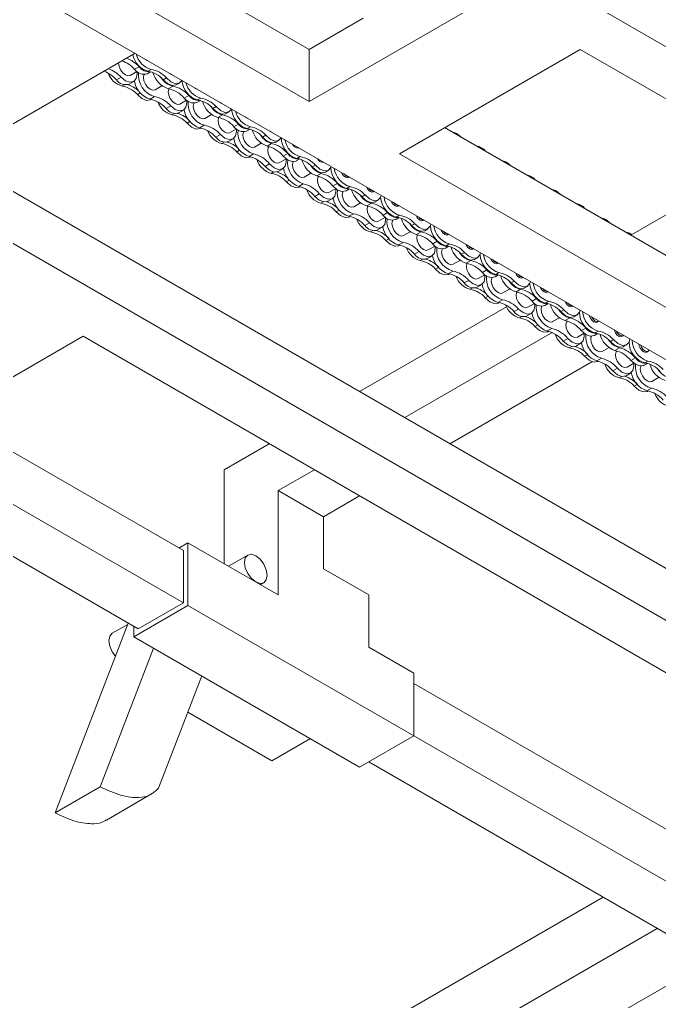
# Model space of a CAD drawing. Header units: millimetres. Extents: x 0 to 1189, y 0 to 841.
# Drawn here: x 797.82 to 817.84, y 140.84 to 171.57 of the extents above; entities that cross this region are included whole.
import ezdxf

# ---------------------------------------------------------------- set-up
doc = ezdxf.new("R2010")
doc.units = ezdxf.units.MM

msp = doc.modelspace()

# ---------------------------------------------------------------- linework, layer by layer
at = {"color": 7, "linetype": 'Continuous', "lineweight": 15}
for p, q in [((799.807, 181.251), (825.574, 166.376)), ((806.878, 170.638), (795.564, 177.169)), ((806.878, 169.005), (794.15, 176.352)), ((841.93, 147.136), (792.736, 175.536)), ((834.859, 144.687), (787.079, 172.27)), ((812.535, 172.27), (806.878, 169.005)), ((808.575, 171.617), (806.878, 170.638)), ((834.859, 143.054), (785.665, 171.454)), ((806.878, 170.638), (806.878, 169.005)), ((815.363, 170.637), (809.706, 167.372)), ((815.363, 170.637), (824.16, 165.559)), ((801.432, 170.516), (795.775, 167.25)), ((801.557, 170.095), (801.416, 170.013)), ((801.932, 170.01), (801.833, 169.953)), ((800.85, 169.686), (800.992, 169.768)), ((801.279, 169.822), (801.491, 169.945)), ((801.813, 169.877), (801.919, 169.938)), ((802.411, 169.746), (802.312, 169.689)), ((801.248, 169.55), (801.389, 169.632)), ((802.057, 169.373), (802.269, 169.496)), ((802.61, 169.487), (802.469, 169.405)), ((802.723, 169.527), (802.822, 169.584)), ((801.506, 169.223), (801.594, 169.275)), ((801.903, 169.078), (802.045, 169.16)), ((801.917, 169.061), (801.937, 169.073)), ((802.835, 168.924), (803.047, 169.047)), ((803.113, 169.196), (802.971, 169.115)), ((803.369, 168.979), (803.475, 169.04)), ((803.488, 169.112), (803.389, 169.055)), ((802.406, 168.788), (802.547, 168.87)), ((802.803, 168.652), (802.945, 168.734)), ((803.967, 168.848), (803.868, 168.791)), ((803.613, 168.475), (803.824, 168.598)), ((804.166, 168.589), (804.024, 168.507)), ((804.278, 168.629), (804.377, 168.686)), ((803.062, 168.325), (803.15, 168.377)), ((803.459, 168.18), (803.6, 168.262)), ((803.472, 168.163), (803.493, 168.175)), ((804.39, 168.026), (804.602, 168.149)), ((804.669, 168.298), (804.527, 168.217)), ((804.925, 168.081), (805.03, 168.142)), ((805.043, 168.214), (804.944, 168.157)), ((843.345, 149.586), (811.121, 168.188)), ((803.961, 167.89), (804.103, 167.972)), ((804.359, 167.754), (804.5, 167.836)), ((805.522, 167.95), (805.423, 167.893)), ((805.168, 167.577), (805.38, 167.7)), ((805.707, 167.693), (805.566, 167.611)), ((805.834, 167.731), (805.933, 167.788)), ((775.765, 167.372), (801.532, 152.497)), ((804.617, 167.427), (804.706, 167.478)), ((805, 167.284), (805.141, 167.366)), ((805.028, 167.265), (805.044, 167.275)), ((805.945, 167.091), (806.157, 167.213)), ((806.209, 167.378), (806.068, 167.297)), ((806.48, 167.145), (806.585, 167.206)), ((806.598, 167.279), (806.499, 167.222)), ((843.345, 147.953), (809.706, 167.372)), ((821.189, 167.274), (816.946, 164.825)), ((805.502, 166.97), (805.644, 167.052)), ((805.914, 166.819), (806.055, 166.901)), ((807.077, 167.015), (806.978, 166.957)), ((806.723, 166.642), (806.935, 166.764)), ((807.262, 166.757), (807.121, 166.676)), ((807.389, 166.795), (807.488, 166.853)), ((808.115, 166.626), (808.142, 166.642)), ((806.172, 166.492), (806.261, 166.543)), ((806.555, 166.349), (806.696, 166.431)), ((806.583, 166.33), (806.599, 166.34)), ((807.5, 166.156), (807.712, 166.278)), ((807.764, 166.443), (807.623, 166.361)), ((808.035, 166.21), (808.14, 166.271)), ((808.153, 166.344), (808.054, 166.287)), ((807.057, 166.035), (807.199, 166.116)), ((807.469, 165.884), (807.61, 165.965)), ((808.632, 166.079), (808.533, 166.022)), ((808.893, 166.177), (808.92, 166.193)), ((808.278, 165.707), (808.49, 165.829)), ((808.831, 165.82), (808.69, 165.738)), ((808.944, 165.86), (809.043, 165.917)), ((809.671, 165.728), (809.698, 165.744)), ((807.727, 165.557), (807.816, 165.608)), ((808.124, 165.412), (808.266, 165.493)), ((808.138, 165.395), (808.158, 165.407)), ((809.056, 165.258), (809.268, 165.38)), ((809.334, 165.53), (809.193, 165.448)), ((809.59, 165.312), (809.696, 165.373)), ((809.709, 165.446), (809.61, 165.389)), ((808.627, 165.122), (808.768, 165.203)), ((809.025, 164.986), (809.166, 165.067)), ((810.188, 165.181), (810.089, 165.124)), ((810.448, 165.279), (810.476, 165.295)), ((809.834, 164.809), (810.046, 164.931)), ((810.387, 164.922), (810.246, 164.84)), ((810.499, 164.962), (810.598, 165.019)), ((811.226, 164.83), (811.254, 164.846)), ((809.283, 164.659), (809.371, 164.71)), ((809.68, 164.514), (809.821, 164.595)), ((809.693, 164.497), (809.714, 164.509)), ((810.612, 164.36), (810.823, 164.482)), ((810.89, 164.632), (810.748, 164.55)), ((811.146, 164.414), (811.251, 164.475)), ((811.265, 164.548), (811.166, 164.49)), ((810.183, 164.224), (810.324, 164.305)), ((810.58, 164.088), (810.722, 164.169)), ((811.744, 164.283), (811.645, 164.226)), ((812.004, 164.381), (812.031, 164.397)), ((812.055, 164.064), (812.154, 164.121)), ((810.838, 163.761), (810.927, 163.812)), ((811.389, 163.911), (811.601, 164.033)), ((811.943, 164.024), (811.801, 163.942)), ((812.782, 163.932), (812.809, 163.948)), ((811.236, 163.616), (811.377, 163.697)), ((811.249, 163.599), (811.27, 163.611)), ((812.167, 163.462), (812.379, 163.584)), ((812.445, 163.734), (812.304, 163.652)), ((812.701, 163.516), (812.807, 163.577)), ((812.82, 163.65), (812.721, 163.592)), ((811.738, 163.325), (811.88, 163.407)), ((812.136, 163.189), (812.277, 163.271)), ((813.299, 163.385), (813.2, 163.328)), ((813.56, 163.483), (813.587, 163.499)), ((813.611, 163.166), (813.71, 163.223)), ((812.394, 162.863), (812.483, 162.914)), ((812.945, 163.013), (813.157, 163.135)), ((813.498, 163.126), (813.357, 163.044)), ((814.338, 163.034), (814.365, 163.05)), ((813.06, 162.582), (808.461, 159.927)), ((812.791, 162.718), (812.933, 162.799)), ((812.805, 162.701), (812.825, 162.713)), ((813.723, 162.564), (813.935, 162.686)), ((814.001, 162.836), (813.86, 162.754)), ((814.257, 162.618), (814.363, 162.679)), ((814.376, 162.752), (814.277, 162.694)), ((815.115, 162.585), (815.143, 162.601)), ((813.294, 162.427), (813.435, 162.509)), ((813.691, 162.291), (813.833, 162.373)), ((814.855, 162.487), (814.756, 162.43)), ((815.166, 162.268), (815.265, 162.325)), ((813.95, 161.965), (814.038, 162.016)), ((814.501, 162.115), (814.713, 162.237)), ((815.04, 162.23), (814.898, 162.148)), ((815.893, 162.099), (815.935, 162.123)), ((814.487, 161.773), (809.876, 159.11)), ((814.332, 161.822), (814.474, 161.903)), ((814.36, 161.803), (814.377, 161.812)), ((815.278, 161.628), (815.49, 161.751)), ((815.542, 161.915), (815.4, 161.834)), ((815.812, 161.683), (815.918, 161.744)), ((815.931, 161.816), (815.832, 161.759)), ((816.67, 161.65), (816.713, 161.674)), ((794.15, 158.391), (799.807, 161.657)), ((833.445, 142.238), (799.807, 161.657)), ((814.835, 161.507), (814.976, 161.589)), ((815.246, 161.356), (815.388, 161.438)), ((816.41, 161.552), (816.311, 161.495)), ((816.721, 161.333), (816.82, 161.39)), ((815.505, 161.029), (815.593, 161.08)), ((816.056, 161.179), (816.268, 161.302)), ((816.594, 161.294), (816.453, 161.213)), ((817.447, 161.163), (817.49, 161.188)), ((815.735, 160.86), (811.29, 158.294)), ((815.887, 160.886), (816.029, 160.968)), ((815.915, 160.867), (815.932, 160.877)), ((816.833, 160.693), (817.045, 160.815)), ((817.097, 160.98), (816.955, 160.899)), ((817.367, 160.747), (817.473, 160.808)), ((817.486, 160.881), (817.387, 160.824)), ((816.39, 160.572), (816.531, 160.654)), ((816.801, 160.421), (816.943, 160.502)), ((817.06, 160.094), (817.148, 160.145)), ((817.611, 160.244), (817.822, 160.366)), ((817.457, 159.949), (817.598, 160.031)), ((817.47, 159.932), (817.491, 159.944)), ((795.564, 159.208), (802.946, 154.946)), ((794.15, 158.391), (802.946, 153.313)), ((805.632, 158.294), (804.219, 157.478)), ((804.219, 157.478), (804.219, 154.538)), ((807.047, 157.477), (805.916, 156.825)), ((805.916, 156.825), (805.916, 153.558)), ((807.33, 156.008), (805.916, 156.825)), ((808.461, 156.661), (807.33, 156.008)), ((807.33, 156.008), (807.33, 154.375)), ((803.088, 155.191), (802.805, 155.028)), ((802.946, 153.313), (802.946, 154.946)), ((803.088, 153.232), (803.088, 155.191)), ((803.088, 155.191), (805.916, 153.558)), ((804.959, 154.808), (804.355, 154.459)), ((807.33, 154.375), (808.745, 153.559)), ((805.356, 153.882), (805.459, 153.942)), ((808.745, 151.926), (808.745, 153.559)), ((801.391, 152.252), (803.088, 153.232)), ((801.532, 152.497), (802.946, 153.313)), ((803.088, 153.232), (810.159, 149.15)), ((801.217, 152.679), (798.926, 146.734)), ((801.201, 152.638), (800.716, 152.359)), ((801.391, 152.578), (801.391, 152.252)), ((801.391, 152.252), (808.462, 148.17)), ((802.013, 151.893), (800.34, 147.551)), ((808.745, 151.926), (810.159, 151.109)), ((802.162, 147.505), (803.518, 151.024)), ((810.159, 149.15), (810.159, 151.109)), ((810.159, 150.783), (833, 137.597)), ((803.081, 149.888), (805.717, 148.367)), ((806.919, 149.061), (805.717, 148.367)), ((808.462, 148.17), (810.159, 149.15)), ((810.159, 149.15), (832.485, 136.261)), ((808.745, 148.333), (843.647, 128.184)), ((800.34, 147.551), (798.926, 146.734)), ((800.536, 146.511), (801.95, 147.328)), ((816.082, 144.097), (779.332, 122.882)), ((817.779, 143.118), (772.119, 116.759)), ((819.476, 142.138), (775.514, 116.759))]:
    msp.add_line(p, q, dxfattribs=at)
at = {"color": 8, "linetype": 'Continuous', "lineweight": 15}
for p, q in [((801.027, 169.488), (801.102, 169.531)), ((802.583, 168.59), (802.657, 168.633)), ((804.138, 167.692), (804.213, 167.735)), ((805.693, 166.757), (805.768, 166.8)), ((807.248, 165.821), (807.323, 165.864)), ((808.804, 164.923), (808.879, 164.966)), ((810.359, 164.025), (810.434, 164.068)), ((811.915, 163.127), (811.99, 163.17)), ((813.471, 162.229), (813.546, 162.272)), ((815.026, 161.294), (815.101, 161.337)), ((816.581, 160.358), (816.655, 160.402))]:
    msp.add_line(p, q, dxfattribs=at)
at = {"color": 7, "linetype": 'Continuous', "lineweight": 15, "flags": 128}
for points in [[(801.825, 170.289), (801.794, 170.303), (801.763, 170.325)], [(800.917, 170.218), (800.917, 170.205), (800.933, 170.102), (800.979, 169.996), (801.048, 169.903), (801.129, 169.837), (801.21, 169.809), (801.279, 169.822)], [(801.492, 169.945), (801.497, 169.87), (801.469, 169.724), (801.39, 169.633), (801.272, 169.609), (801.132, 169.656), (800.992, 169.768)], [(801.717, 169.853), (801.711, 169.84), (801.695, 169.756), (801.711, 169.653), (801.757, 169.547), (801.826, 169.454), (801.907, 169.388), (801.988, 169.36), (802.057, 169.373)], [(802.723, 169.527), (802.715, 169.523), (802.592, 169.507), (802.45, 169.565), (802.312, 169.689)], [(802.897, 169.67), (802.896, 169.668), (802.814, 169.58), (802.691, 169.564), (802.549, 169.622), (802.411, 169.746)], [(802.603, 169.84), (802.572, 169.854), (802.54, 169.876)], [(802.494, 169.402), (802.489, 169.391), (802.473, 169.307), (802.489, 169.204), (802.535, 169.098), (802.604, 169.005), (802.685, 168.939), (802.766, 168.911), (802.835, 168.924)], [(803.381, 169.391), (803.349, 169.405), (803.318, 169.427)], [(801.917, 169.061), (801.909, 169.057), (801.786, 169.041), (801.644, 169.1), (801.506, 169.223)], [(803.047, 169.047), (803.052, 168.972), (803.025, 168.826), (802.946, 168.734), (802.827, 168.711), (802.688, 168.758), (802.547, 168.87)], [(803.273, 168.954), (803.267, 168.942), (803.25, 168.858), (803.267, 168.755), (803.313, 168.649), (803.381, 168.556), (803.463, 168.49), (803.544, 168.462), (803.613, 168.475)], [(804.278, 168.629), (804.27, 168.624), (804.148, 168.609), (804.006, 168.667), (803.868, 168.791)], [(804.453, 168.772), (804.452, 168.769), (804.369, 168.682), (804.247, 168.666), (804.105, 168.724), (803.967, 168.848)], [(804.159, 168.942), (804.127, 168.956), (804.096, 168.978)], [(804.05, 168.503), (804.044, 168.493), (804.028, 168.409), (804.044, 168.306), (804.09, 168.2), (804.159, 168.107), (804.24, 168.041), (804.322, 168.013), (804.39, 168.026)], [(804.936, 168.493), (804.905, 168.507), (804.874, 168.529)], [(803.472, 168.163), (803.464, 168.159), (803.342, 168.143), (803.2, 168.202), (803.062, 168.325)], [(804.603, 168.149), (804.608, 168.074), (804.58, 167.928), (804.501, 167.836), (804.383, 167.813), (804.243, 167.86), (804.103, 167.972)], [(804.829, 168.056), (804.826, 168.051), (804.806, 167.97), (804.819, 167.868), (804.862, 167.762), (804.929, 167.667), (805.009, 167.598), (805.091, 167.565), (805.162, 167.574), (805.168, 167.577)], [(805.834, 167.731), (805.826, 167.726), (805.704, 167.71), (805.562, 167.769), (805.423, 167.893)], [(806.008, 167.874), (806.007, 167.871), (805.925, 167.784), (805.803, 167.768), (805.661, 167.826), (805.522, 167.95)], [(805.714, 168.044), (805.683, 168.058), (805.652, 168.08)], [(805.627, 167.597), (805.603, 167.565), (805.583, 167.484), (805.596, 167.382), (805.639, 167.275), (805.706, 167.18), (805.786, 167.111), (805.868, 167.079), (805.939, 167.088), (805.945, 167.091)], [(805.028, 167.265), (805.02, 167.261), (804.898, 167.245), (804.756, 167.304), (804.617, 167.427)], [(806.158, 167.214), (806.163, 167.121), (806.129, 166.98), (806.045, 166.895), (805.924, 166.879), (805.783, 166.934), (805.644, 167.052)], [(806.48, 167.145), (806.47, 167.14), (806.348, 167.124), (806.207, 167.179), (806.068, 167.297)], [(805.914, 166.819), (805.904, 166.814), (805.782, 166.797), (805.641, 166.852), (805.502, 166.97)], [(806.384, 167.121), (806.381, 167.116), (806.361, 167.035), (806.374, 166.933), (806.417, 166.826), (806.484, 166.731), (806.564, 166.662), (806.646, 166.63), (806.717, 166.639), (806.723, 166.642)], [(807.389, 166.795), (807.381, 166.791), (807.259, 166.775), (807.117, 166.834), (806.978, 166.957)], [(807.575, 166.969), (807.562, 166.936), (807.48, 166.848), (807.358, 166.832), (807.216, 166.891), (807.077, 167.015)], [(807.182, 166.662), (807.158, 166.63), (807.138, 166.548), (807.151, 166.446), (807.194, 166.34), (807.261, 166.245), (807.341, 166.176), (807.423, 166.143), (807.494, 166.152), (807.5, 166.156)], [(808.115, 166.626), (808.069, 166.617), (808.015, 166.636), (807.961, 166.68), (807.915, 166.742), (807.894, 166.785)], [(806.583, 166.33), (806.575, 166.326), (806.452, 166.31), (806.311, 166.368), (806.172, 166.492)], [(807.713, 166.278), (807.718, 166.186), (807.684, 166.045), (807.6, 165.96), (807.479, 165.944), (807.338, 165.999), (807.199, 166.116)], [(808.035, 166.21), (808.024, 166.205), (807.903, 166.189), (807.762, 166.243), (807.623, 166.361)], [(808.893, 166.177), (808.847, 166.168), (808.793, 166.187), (808.739, 166.231), (808.693, 166.293), (808.672, 166.336)], [(807.469, 165.884), (807.459, 165.878), (807.337, 165.862), (807.196, 165.917), (807.057, 166.035)], [(807.939, 166.186), (807.932, 166.173), (807.916, 166.089), (807.932, 165.986), (807.978, 165.88), (808.047, 165.787), (808.128, 165.722), (808.209, 165.693), (808.278, 165.707)], [(808.944, 165.86), (808.936, 165.856), (808.814, 165.84), (808.672, 165.899), (808.533, 166.022)], [(809.139, 166.067), (809.117, 166.001), (809.035, 165.913), (808.913, 165.897), (808.771, 165.956), (808.632, 166.079)], [(808.715, 165.735), (808.71, 165.724), (808.694, 165.64), (808.71, 165.537), (808.756, 165.431), (808.825, 165.338), (808.906, 165.273), (808.987, 165.244), (809.056, 165.258)], [(809.671, 165.728), (809.625, 165.719), (809.571, 165.738), (809.517, 165.782), (809.471, 165.844), (809.449, 165.887)], [(808.138, 165.395), (808.13, 165.39), (808.007, 165.375), (807.865, 165.433), (807.727, 165.557)], [(809.268, 165.38), (809.274, 165.305), (809.246, 165.16), (809.167, 165.068), (809.049, 165.044), (808.909, 165.091), (808.768, 165.203)], [(810.448, 165.279), (810.403, 165.27), (810.348, 165.289), (810.294, 165.333), (810.248, 165.394), (810.227, 165.438)], [(809.494, 165.288), (809.488, 165.275), (809.472, 165.191), (809.488, 165.088), (809.534, 164.982), (809.603, 164.889), (809.684, 164.824), (809.765, 164.795), (809.834, 164.809)], [(810.499, 164.962), (810.491, 164.958), (810.369, 164.942), (810.227, 165), (810.089, 165.124)], [(810.694, 165.169), (810.673, 165.103), (810.59, 165.015), (810.468, 164.999), (810.326, 165.058), (810.188, 165.181)], [(810.271, 164.837), (810.266, 164.826), (810.249, 164.742), (810.266, 164.639), (810.312, 164.533), (810.38, 164.44), (810.462, 164.375), (810.543, 164.346), (810.612, 164.36)], [(811.226, 164.83), (811.18, 164.821), (811.126, 164.84), (811.072, 164.884), (811.026, 164.945), (811.005, 164.989)], [(809.693, 164.497), (809.685, 164.492), (809.563, 164.476), (809.421, 164.535), (809.283, 164.659)], [(810.824, 164.482), (810.829, 164.407), (810.802, 164.261), (810.723, 164.17), (810.604, 164.146), (810.464, 164.193), (810.324, 164.305)], [(812.004, 164.381), (811.958, 164.372), (811.904, 164.391), (811.85, 164.435), (811.804, 164.496), (811.783, 164.54)], [(811.05, 164.39), (811.043, 164.377), (811.027, 164.293), (811.043, 164.19), (811.089, 164.084), (811.158, 163.991), (811.239, 163.926), (811.321, 163.897), (811.389, 163.911)], [(812.055, 164.064), (812.047, 164.06), (811.925, 164.044), (811.783, 164.102), (811.645, 164.226)], [(812.25, 164.27), (812.229, 164.205), (812.146, 164.117), (812.024, 164.101), (811.882, 164.16), (811.744, 164.283)], [(811.826, 163.939), (811.821, 163.928), (811.805, 163.844), (811.821, 163.741), (811.867, 163.635), (811.936, 163.542), (812.017, 163.476), (812.098, 163.448), (812.167, 163.462)], [(812.782, 163.932), (812.736, 163.923), (812.682, 163.942), (812.628, 163.986), (812.582, 164.047), (812.561, 164.091)], [(811.249, 163.599), (811.241, 163.594), (811.119, 163.578), (810.977, 163.637), (810.838, 163.761)], [(812.38, 163.584), (812.385, 163.509), (812.357, 163.363), (812.278, 163.272), (812.16, 163.248), (812.02, 163.295), (811.88, 163.407)], [(813.56, 163.483), (813.514, 163.474), (813.46, 163.493), (813.406, 163.536), (813.36, 163.598), (813.338, 163.642)], [(812.605, 163.492), (812.599, 163.479), (812.583, 163.395), (812.599, 163.292), (812.645, 163.186), (812.714, 163.093), (812.795, 163.027), (812.876, 162.999), (812.945, 163.013)], [(813.611, 163.166), (813.603, 163.162), (813.48, 163.146), (813.338, 163.204), (813.2, 163.328)], [(813.806, 163.372), (813.784, 163.307), (813.702, 163.219), (813.579, 163.203), (813.437, 163.262), (813.299, 163.385)], [(813.382, 163.041), (813.377, 163.03), (813.361, 162.946), (813.377, 162.843), (813.423, 162.737), (813.492, 162.644), (813.573, 162.578), (813.654, 162.55), (813.723, 162.564)], [(814.338, 163.034), (814.292, 163.025), (814.238, 163.044), (814.183, 163.087), (814.138, 163.149), (814.116, 163.193)], [(812.805, 162.701), (812.797, 162.696), (812.674, 162.68), (812.532, 162.739), (812.394, 162.863)], [(813.935, 162.686), (813.941, 162.611), (813.913, 162.465), (813.834, 162.374), (813.715, 162.35), (813.576, 162.397), (813.435, 162.509)], [(814.161, 162.594), (814.158, 162.589), (814.139, 162.507), (814.151, 162.405), (814.195, 162.299), (814.261, 162.204), (814.342, 162.135), (814.424, 162.102), (814.494, 162.111), (814.501, 162.115)], [(815.115, 162.585), (815.069, 162.576), (815.015, 162.595), (814.961, 162.638), (814.915, 162.7), (814.894, 162.744)], [(815.166, 162.268), (815.158, 162.264), (815.036, 162.248), (814.894, 162.306), (814.756, 162.43)], [(815.361, 162.474), (815.34, 162.409), (815.257, 162.321), (815.135, 162.305), (814.993, 162.363), (814.855, 162.487)], [(815.893, 162.099), (815.847, 162.09), (815.793, 162.108), (815.738, 162.152), (815.693, 162.214), (815.662, 162.285), (815.657, 162.304)], [(814.959, 162.134), (814.935, 162.102), (814.916, 162.021), (814.929, 161.919), (814.972, 161.812), (815.039, 161.717), (815.119, 161.648), (815.201, 161.616), (815.271, 161.625), (815.278, 161.628)], [(815.72, 162.267), (815.735, 162.239), (815.781, 162.177), (815.835, 162.133), (815.889, 162.114), (815.935, 162.123), (815.95, 162.135)], [(814.36, 161.803), (814.352, 161.798), (814.23, 161.782), (814.088, 161.841), (813.95, 161.965)], [(815.49, 161.751), (815.495, 161.658), (815.462, 161.517), (815.378, 161.432), (815.256, 161.416), (815.115, 161.471), (814.976, 161.589)], [(815.812, 161.683), (815.802, 161.677), (815.68, 161.661), (815.539, 161.716), (815.4, 161.834)], [(816.67, 161.65), (816.624, 161.641), (816.57, 161.659), (816.516, 161.703), (816.47, 161.765), (816.44, 161.836), (816.435, 161.855)], [(816.498, 161.818), (816.513, 161.79), (816.559, 161.728), (816.613, 161.684), (816.667, 161.665), (816.713, 161.674), (816.728, 161.686)], [(815.246, 161.356), (815.236, 161.351), (815.115, 161.334), (814.974, 161.389), (814.835, 161.507)], [(815.716, 161.658), (815.713, 161.653), (815.694, 161.572), (815.706, 161.47), (815.749, 161.363), (815.816, 161.268), (815.897, 161.199), (815.979, 161.167), (816.049, 161.176), (816.056, 161.179)], [(816.721, 161.333), (816.713, 161.328), (816.591, 161.312), (816.449, 161.371), (816.311, 161.495)], [(816.922, 161.574), (816.895, 161.473), (816.812, 161.385), (816.69, 161.37), (816.548, 161.428), (816.41, 161.552)], [(817.447, 161.163), (817.402, 161.154), (817.347, 161.173), (817.293, 161.217), (817.247, 161.279), (817.217, 161.349), (817.206, 161.409)], [(817.258, 161.38), (817.259, 161.374), (817.29, 161.303), (817.336, 161.241), (817.39, 161.198), (817.444, 161.179), (817.49, 161.188), (817.521, 161.223), (817.522, 161.227)], [(816.514, 161.199), (816.49, 161.167), (816.471, 161.085), (816.484, 160.984), (816.527, 160.877), (816.593, 160.782), (816.674, 160.713), (816.756, 160.681), (816.826, 160.69), (816.833, 160.693)], [(815.915, 160.867), (815.907, 160.863), (815.785, 160.847), (815.643, 160.906), (815.505, 161.029)], [(817.045, 160.816), (817.05, 160.723), (817.017, 160.582), (816.933, 160.497), (816.811, 160.481), (816.67, 160.536), (816.531, 160.654)], [(817.367, 160.747), (817.357, 160.742), (817.235, 160.726), (817.094, 160.781), (816.955, 160.899)], [(816.801, 160.421), (816.791, 160.415), (816.67, 160.399), (816.529, 160.454), (816.39, 160.572)], [(817.271, 160.723), (817.265, 160.711), (817.248, 160.626), (817.265, 160.523), (817.311, 160.417), (817.379, 160.324), (817.461, 160.259), (817.542, 160.231), (817.611, 160.244)], [(817.47, 159.932), (817.462, 159.928), (817.34, 159.912), (817.198, 159.97), (817.06, 160.094)], [(805.563, 154.171), (805.536, 154.343), (805.459, 154.519), (805.344, 154.674), (805.209, 154.783), (805.074, 154.83), (804.959, 154.808), (804.882, 154.72), (804.856, 154.579), (804.882, 154.407), (804.959, 154.231), (805.074, 154.076), (805.209, 153.967), (805.344, 153.92), (805.459, 153.942), (805.536, 154.03), (805.563, 154.171)], [(800.716, 152.359), (800.716, 152.359), (800.64, 152.271), (800.613, 152.13), (800.64, 151.958), (800.716, 151.781), (800.817, 151.642)]]:
    msp.add_lwpolyline(points, dxfattribs=at)
at = {"color": 7, "linetype": 'Continuous', "lineweight": 15}
for centre, radius, start, end in [((800.698, 169.375), 0.96, 41.6309, 70.2818), ((800.84, 169.457), 0.96, 41.6309, 70.2818), ((802.033, 170.611), 0.687, 191.5154, 253.1183), ((802.11, 170.645), 0.659, 193.1981, 254.3318), ((800.274, 169.13), 0.96, 41.6309, 70.2818), ((801.706, 170.212), 0.352, 214.4257, 287.8025), ((801.866, 170.321), 0.383, 216.2184, 276.4962), ((801.798, 169.202), 0.82, 41.5939, 80.5952), ((800.132, 169.048), 0.96, 41.6309, 70.2818), ((801.196, 170.106), 0.641, 199.5691, 254.6677), ((801.14, 169.885), 0.352, 214.4257, 287.8025), ((802.238, 169.832), 0.699, 173.6995, 253.8935), ((801.699, 169.145), 0.82, 41.5939, 80.5952), ((802.696, 170.097), 0.728, 194.6484, 251.8353), ((802.746, 170.049), 0.579, 211.9871, 256.3996), ((803.588, 169.717), 0.691, 183.9715, 253.2219), ((800.893, 168.679), 0.82, 41.5939, 80.5952), ((800.97, 168.725), 0.84, 46.5317, 73.9611), ((802.122, 169.766), 0.722, 189.5579, 252.3167), ((802.305, 168.541), 0.88, 40.7411, 79.2642), ((802.446, 168.622), 0.88, 40.7411, 79.2642), ((803.666, 169.747), 0.659, 193.1985, 254.3319), ((801.739, 168.214), 0.88, 40.7411, 79.2642), ((801.881, 168.296), 0.88, 40.7411, 79.2642), ((803.262, 169.314), 0.352, 214.4257, 287.803), ((803.422, 169.423), 0.383, 216.2204, 276.4943), ((803.255, 168.247), 0.819, 41.5938, 80.5954), ((803.354, 168.304), 0.819, 41.5938, 80.5954), ((802.752, 169.208), 0.641, 199.5694, 254.6678), ((802.696, 168.987), 0.352, 214.4257, 287.803), ((803.678, 168.868), 0.722, 189.5581, 252.3169), ((803.794, 168.934), 0.699, 173.6965, 253.8965), ((804.234, 169.183), 0.708, 193.7271, 252.7567), ((804.302, 169.151), 0.579, 211.9885, 256.3984), ((805.144, 168.819), 0.691, 183.9727, 253.2207), ((802.449, 167.781), 0.819, 41.5938, 80.5954), ((802.513, 167.793), 0.876, 42.2847, 73.7198), ((803.861, 167.643), 0.88, 40.7409, 79.2644), ((804.002, 167.724), 0.88, 40.7409, 79.2644), ((805.221, 168.849), 0.659, 193.1986, 254.3318), ((803.295, 167.316), 0.88, 40.7409, 79.2644), ((803.436, 167.398), 0.88, 40.7409, 79.2644), ((804.817, 168.416), 0.352, 214.427, 287.8012), ((804.978, 168.525), 0.383, 216.2202, 276.4945), ((804.81, 167.349), 0.82, 41.5939, 80.5952), ((804.909, 167.406), 0.82, 41.5939, 80.5952), ((805.793, 168.284), 0.711, 193.5806, 251.3329), ((804.308, 168.31), 0.641, 199.5678, 254.6689), ((804.251, 168.089), 0.352, 214.427, 287.8012), ((805.246, 167.977), 0.735, 189.917, 250.4769), ((805.357, 168.038), 0.706, 173.9696, 252.2262), ((805.872, 168.269), 0.6, 212.5449, 254.0048), ((806.697, 167.882), 0.689, 180.6643, 253.3566), ((806.798, 167.937), 0.688, 190.842, 253.1134), ((811.244, 167.565), 0.505, 41.1337, 78.4414), ((804.004, 166.883), 0.82, 41.5939, 80.5952), ((804.082, 166.929), 0.84, 46.5317, 73.9611), ((805.347, 166.703), 0.934, 39.468, 76.4598), ((805.488, 166.785), 0.934, 39.468, 76.4598), ((806.53, 167.735), 0.178, 202.1827, 277.8227), ((812.061, 167.184), 0.432, 37.8308, 82.1746), ((804.781, 166.377), 0.934, 39.468, 76.4598), ((804.923, 166.458), 0.934, 39.468, 76.4598), ((806.537, 167.606), 0.399, 214.7831, 275.5963), ((806.365, 166.413), 0.819, 41.5937, 80.5958), ((806.464, 166.471), 0.819, 41.5937, 80.5958), ((807.308, 167.286), 0.178, 202.1831, 277.8223), ((805.866, 167.38), 0.647, 197.5518, 254.5441), ((806.801, 167.042), 0.735, 189.9191, 250.4747), ((806.912, 167.103), 0.706, 173.9694, 252.226), ((807.348, 167.349), 0.711, 193.6244, 251.3343), ((807.427, 167.334), 0.6, 212.5455, 254.0042), ((808.252, 166.947), 0.689, 180.8671, 253.3469), ((808.353, 167.004), 0.69, 187.4271, 253.1383), ((812.8, 166.667), 0.505, 41.1338, 78.4412), ((805.559, 165.948), 0.819, 41.5937, 80.5958), ((805.637, 165.993), 0.84, 46.5321, 73.9607), ((806.902, 165.768), 0.934, 39.4682, 76.4596), ((807.043, 165.849), 0.934, 39.4682, 76.4596), ((808.134, 166.824), 0.18, 208.2924, 271.7129), ((813.617, 166.286), 0.432, 37.8308, 82.1746), ((806.336, 165.441), 0.934, 39.4682, 76.4596), ((806.478, 165.523), 0.934, 39.4682, 76.4596), ((808.092, 166.671), 0.399, 214.7831, 275.5963), ((807.92, 165.478), 0.819, 41.5935, 80.596), ((808.019, 165.535), 0.819, 41.5935, 80.596), ((808.912, 166.375), 0.18, 208.2899, 271.7154), ((807.421, 166.445), 0.647, 197.5512, 254.5447), ((808.344, 166.1), 0.722, 189.5577, 252.3171), ((808.46, 166.165), 0.699, 173.698, 253.895), ((808.906, 166.42), 0.716, 194.0918, 252.3919), ((808.967, 166.382), 0.579, 211.9877, 256.399), ((809.809, 166.05), 0.691, 183.606, 253.2333), ((809.909, 166.106), 0.69, 187.4284, 253.1373), ((814.355, 165.769), 0.505, 41.1294, 78.4456), ((807.114, 165.013), 0.819, 41.5935, 80.596), ((807.192, 165.058), 0.84, 46.5314, 73.9614), ((808.526, 164.874), 0.88, 40.7413, 79.264), ((808.668, 164.956), 0.88, 40.7413, 79.264), ((809.69, 165.926), 0.18, 208.2926, 271.7128), ((815.173, 165.388), 0.432, 37.8308, 82.1746), ((807.96, 164.547), 0.88, 40.7413, 79.264), ((808.102, 164.629), 0.88, 40.7413, 79.264), ((809.483, 165.647), 0.352, 214.4257, 287.8028), ((809.643, 165.756), 0.383, 216.2184, 276.4965), ((809.476, 164.58), 0.819, 41.5934, 80.5961), ((809.575, 164.637), 0.819, 41.5934, 80.5961), ((810.463, 165.524), 0.717, 194.1171, 252.3207), ((810.468, 165.477), 0.18, 208.2912, 271.7142), ((815.911, 164.871), 0.505, 41.1337, 78.4414), ((808.973, 165.541), 0.641, 199.5689, 254.6677), ((808.917, 165.32), 0.352, 214.4257, 287.8028), ((809.899, 165.202), 0.722, 189.5577, 252.317), ((810.015, 165.267), 0.699, 173.698, 253.895), ((810.523, 165.484), 0.579, 211.9878, 256.399), ((811.365, 165.152), 0.691, 183.6068, 253.2325), ((811.465, 165.208), 0.69, 187.4282, 253.1372), ((808.67, 164.115), 0.819, 41.5934, 80.5961), ((808.734, 164.127), 0.876, 42.2853, 73.7192), ((810.082, 163.976), 0.88, 40.7413, 79.2641), ((810.223, 164.058), 0.88, 40.7413, 79.2641), ((811.245, 165.028), 0.18, 208.2899, 271.7154), ((816.742, 164.545), 0.375, 52.0609, 83.1142), ((809.516, 163.649), 0.88, 40.7413, 79.2641), ((809.657, 163.731), 0.88, 40.7413, 79.2641), ((810.529, 164.643), 0.641, 199.5687, 254.6677), ((811.038, 164.749), 0.352, 214.4263, 287.8021), ((811.571, 164.369), 0.699, 173.6978, 253.8952), ((811.199, 164.858), 0.383, 216.2193, 276.4956), ((811.032, 163.682), 0.819, 41.5937, 80.5958), ((811.131, 163.739), 0.819, 41.5937, 80.5958), ((812.018, 164.624), 0.716, 194.0919, 252.392), ((812.023, 164.579), 0.18, 208.2924, 271.7129), ((810.473, 164.422), 0.352, 214.4263, 287.8021), ((811.455, 164.304), 0.722, 189.5562, 252.3186), ((812.079, 164.586), 0.579, 211.9873, 256.3995), ((812.92, 164.254), 0.691, 183.6068, 253.2325), ((813.02, 164.31), 0.69, 187.4282, 253.1372), ((810.226, 163.217), 0.819, 41.5937, 80.5958), ((810.289, 163.229), 0.876, 42.2853, 73.7192), ((811.637, 163.078), 0.88, 40.7414, 79.2639), ((811.779, 163.159), 0.88, 40.7414, 79.2639), ((812.801, 164.13), 0.18, 208.2899, 271.7154), ((811.072, 162.751), 0.88, 40.7414, 79.2639), ((811.213, 162.833), 0.88, 40.7414, 79.2639), ((812.085, 163.745), 0.641, 199.5687, 254.6677), ((812.594, 163.851), 0.352, 214.4264, 287.802), ((813.127, 163.471), 0.699, 173.6978, 253.8952), ((812.754, 163.96), 0.383, 216.2194, 276.4955), ((812.587, 162.784), 0.819, 41.5937, 80.5958), ((812.686, 162.841), 0.819, 41.5937, 80.5958), ((813.573, 163.726), 0.716, 194.0919, 252.392), ((813.579, 163.681), 0.18, 208.2909, 271.7145), ((812.028, 163.524), 0.352, 214.4264, 287.802), ((813.011, 163.405), 0.722, 189.5578, 252.3172), ((813.634, 163.688), 0.579, 211.9879, 256.399), ((814.476, 163.356), 0.691, 183.606, 253.2333), ((814.576, 163.412), 0.69, 187.4271, 253.1383), ((811.781, 162.319), 0.819, 41.5937, 80.5958), ((811.859, 162.364), 0.84, 46.5319, 73.961), ((813.193, 162.18), 0.88, 40.7412, 79.2641), ((813.334, 162.261), 0.88, 40.7412, 79.2641), ((814.357, 163.232), 0.18, 208.2924, 271.7129), ((812.627, 161.853), 0.88, 40.7412, 79.2641), ((812.769, 161.935), 0.88, 40.7412, 79.2641), ((813.64, 162.847), 0.641, 199.5689, 254.6677), ((814.15, 162.953), 0.352, 214.4265, 287.8017), ((814.689, 162.575), 0.706, 173.9696, 252.2262), ((814.31, 163.062), 0.383, 216.2194, 276.4953), ((814.143, 161.886), 0.819, 41.5935, 80.596), ((814.242, 161.943), 0.819, 41.5935, 80.596), ((815.126, 162.821), 0.711, 193.5806, 251.3329), ((815.135, 162.783), 0.18, 208.2899, 271.7154), ((813.584, 162.626), 0.352, 214.4265, 287.8017), ((814.578, 162.514), 0.735, 189.9192, 250.4749), ((815.205, 162.806), 0.6, 212.5457, 254.0041), ((816.029, 162.419), 0.689, 180.8678, 253.3462), ((816.13, 162.478), 0.691, 184.0891, 253.2165), ((813.337, 161.421), 0.819, 41.5935, 80.596), ((813.414, 161.466), 0.84, 46.5314, 73.9614), ((814.679, 161.24), 0.934, 39.468, 76.4598), ((814.821, 161.322), 0.934, 39.468, 76.4598), ((814.114, 160.914), 0.934, 39.468, 76.4598), ((814.255, 160.995), 0.934, 39.468, 76.4598), ((815.198, 161.918), 0.647, 197.5518, 254.5441), ((816.244, 161.64), 0.706, 173.9693, 252.2261), ((815.869, 162.143), 0.399, 214.7831, 275.5963), ((815.698, 160.951), 0.819, 41.5937, 80.5958), ((815.797, 161.008), 0.819, 41.5937, 80.5958), ((816.68, 161.886), 0.711, 193.6247, 251.3342), ((816.133, 161.579), 0.735, 189.919, 250.4749), ((816.76, 161.871), 0.6, 212.5449, 254.0048), ((817.584, 161.484), 0.689, 180.8671, 253.3469), ((817.683, 161.541), 0.689, 180.7807, 253.3508), ((814.892, 160.485), 0.819, 41.5937, 80.5958), ((814.956, 160.497), 0.876, 42.2853, 73.7192), ((816.234, 160.305), 0.934, 39.4682, 76.4596), ((816.376, 160.387), 0.934, 39.4682, 76.4596), ((815.669, 159.978), 0.934, 39.4682, 76.4596), ((815.81, 160.06), 0.934, 39.4682, 76.4596), ((816.753, 160.982), 0.647, 197.5512, 254.5447), ((817.792, 160.702), 0.699, 173.698, 253.895), ((817.424, 161.208), 0.399, 214.7831, 275.5963), ((817.253, 160.015), 0.819, 41.5936, 80.5959), ((817.352, 160.072), 0.819, 41.5936, 80.5959), ((818.239, 160.958), 0.716, 194.0918, 252.3919), ((817.676, 160.637), 0.722, 189.5577, 252.3171), ((818.3, 160.92), 0.579, 211.9877, 256.399), ((816.447, 159.55), 0.819, 41.5936, 80.5959), ((816.511, 159.562), 0.876, 42.285, 73.7196), ((817.293, 159.085), 0.88, 40.7413, 79.264), ((817.434, 159.166), 0.88, 40.7413, 79.264), ((818.306, 160.078), 0.641, 199.5689, 254.6677)]:
    msp.add_arc(centre, radius, start, end, dxfattribs=at)
for points, knots in [([(800.34, 147.551), (800.565, 147.449), (800.984, 147.258), (801.513, 147.187), (801.908, 147.27), (802.078, 147.427), (802.162, 147.505)], [0, 0, 0, 0, 0.3224228, 0.6020333, 0.8032842, 1, 1, 1, 1]), ([(798.926, 146.734), (799.151, 146.631), (799.571, 146.439), (800.094, 146.378), (800.408, 146.421), (800.514, 146.507), (800.53, 146.52)], [0, 0, 0, 0, 0.383906, 0.716836, 0.956464, 1, 1, 1, 1])]:
    msp.add_open_spline(points, degree=3, knots=knots, dxfattribs=at)

doc.saveas('drawing.dxf')
